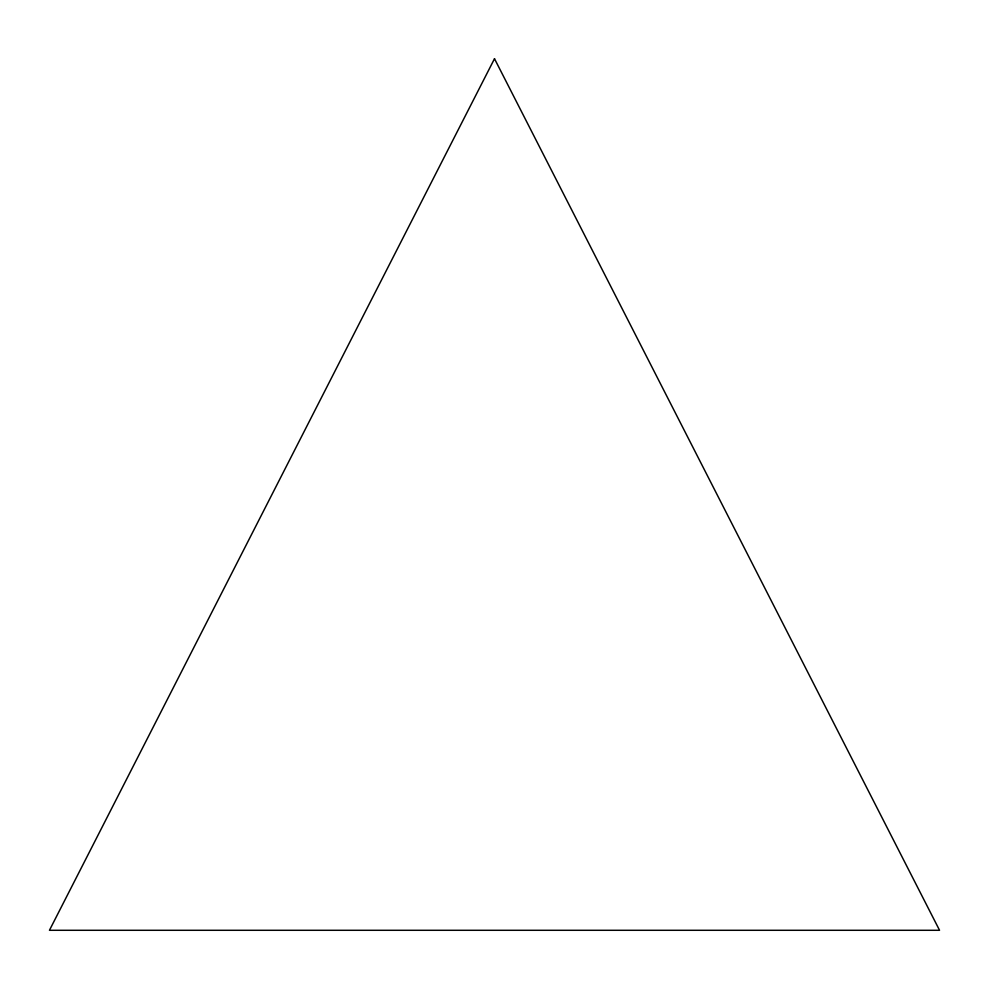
<?xml version="1.0" encoding="UTF-8"?>
<svg xmlns="http://www.w3.org/2000/svg" width="989" height="989" viewBox="0 0 989 989"><rect width="100%" height="100%" fill="white"/><g stroke="black" fill="none" stroke-linecap="round" stroke-linejoin="round"><path stroke-width="1.48" d="M494.5 58.71L49.45 930.29L939.55 930.29L494.5 58.71"/></g></svg>
